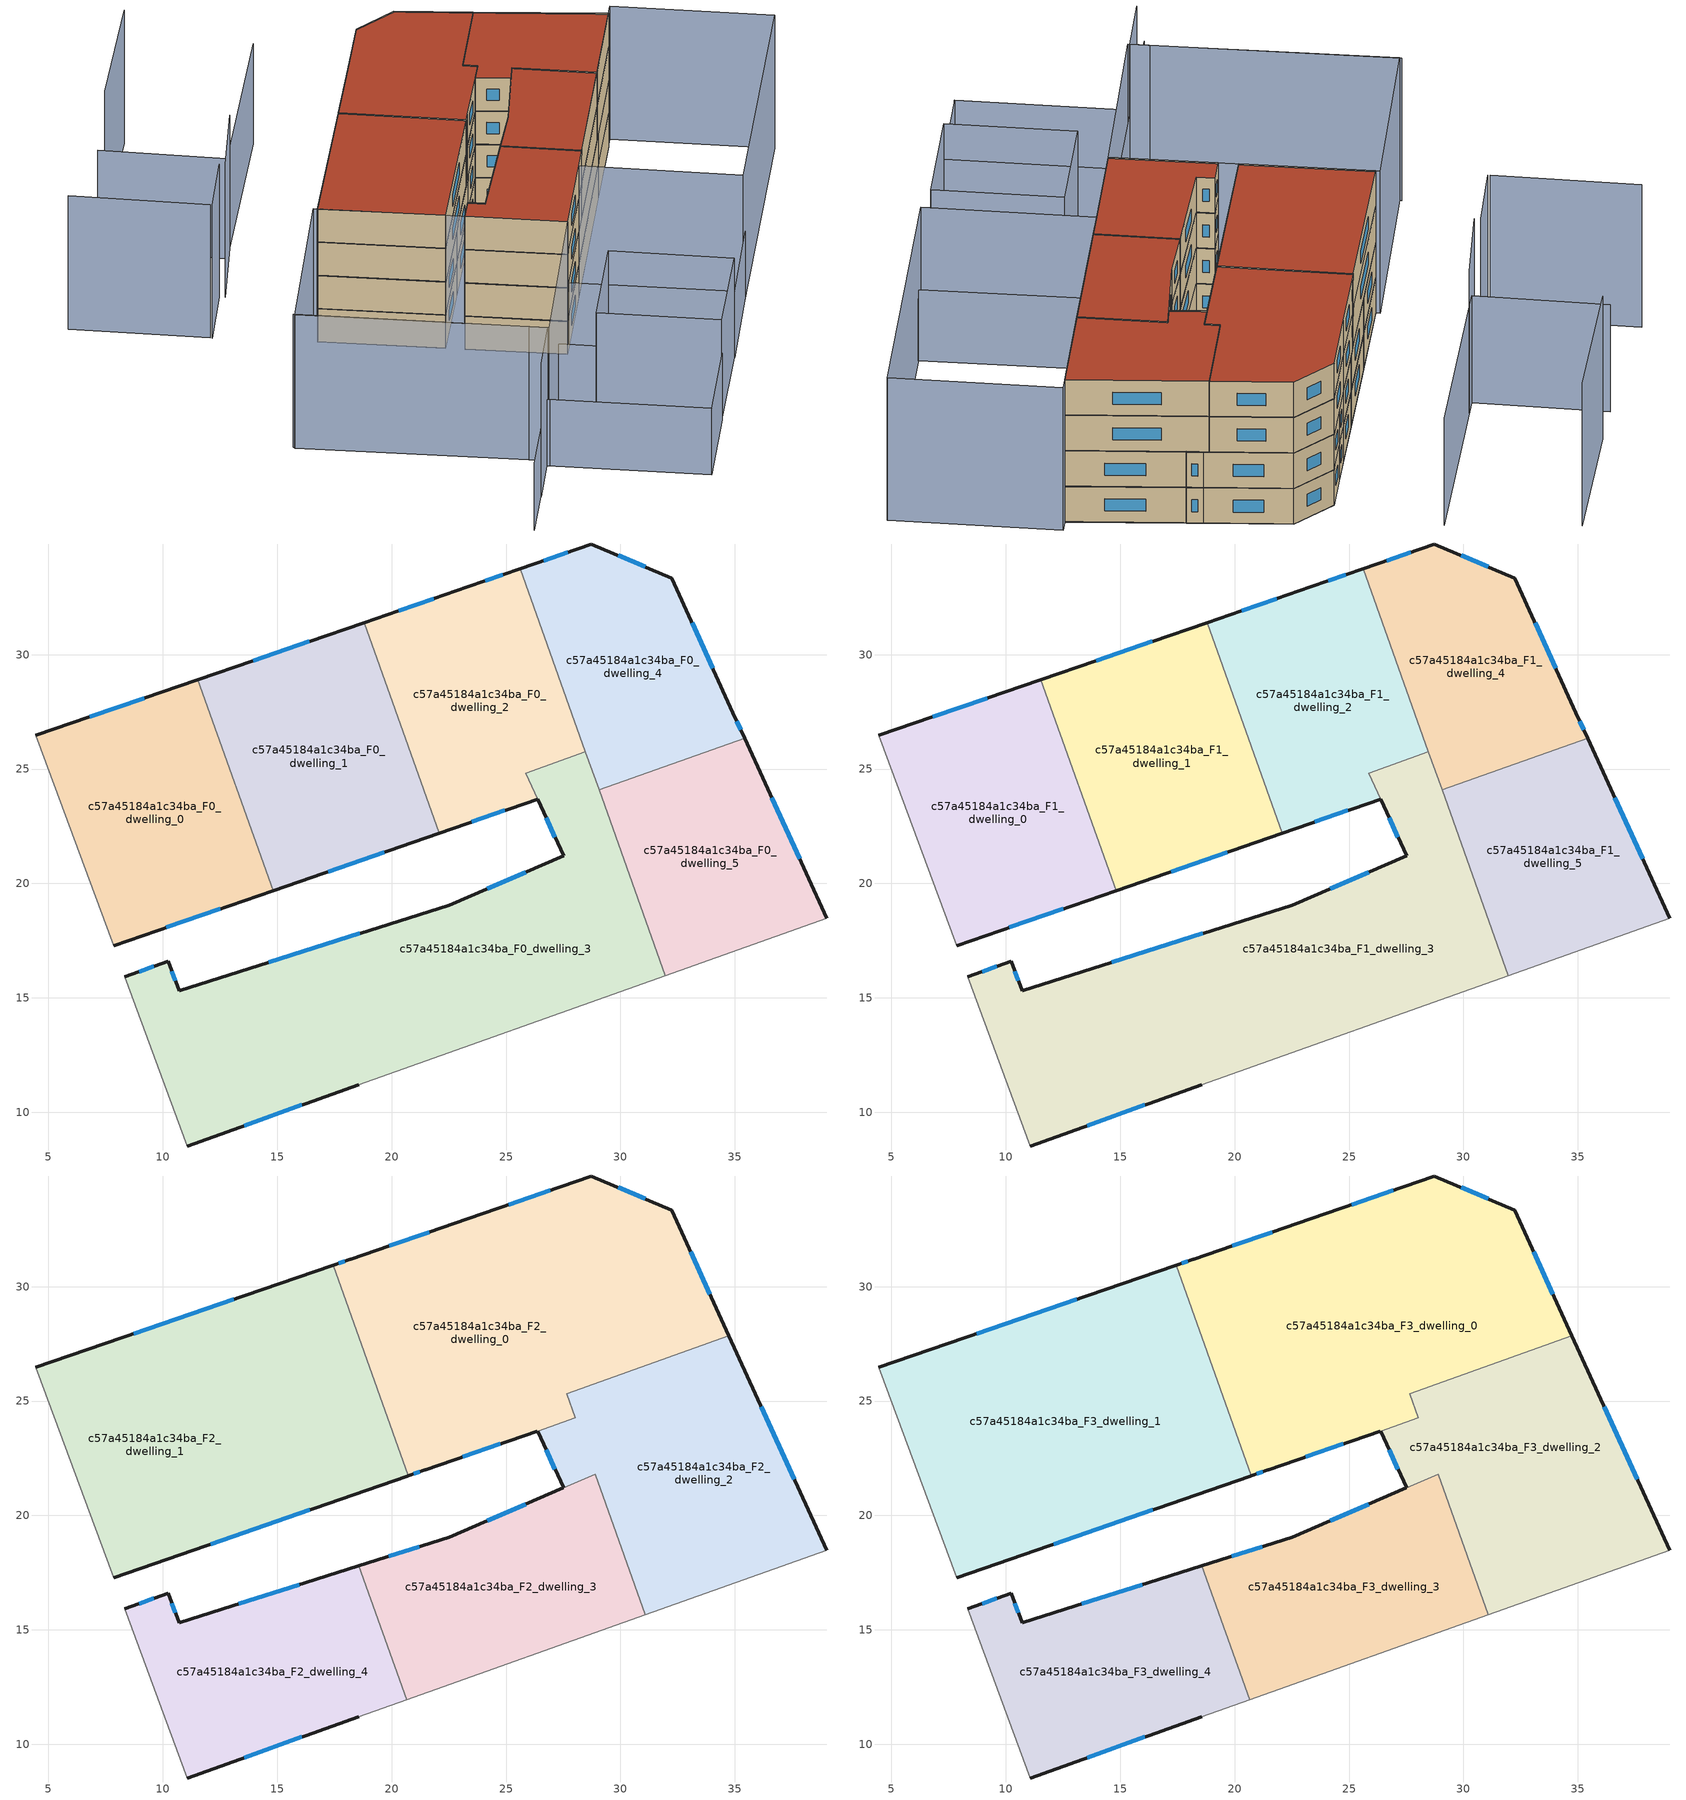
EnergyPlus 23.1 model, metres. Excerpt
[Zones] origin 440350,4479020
c57a45184a1c34ba_F0_dwelling_0
 floor ground (EU_floor_Construction): 14.82,19.69 11.54,28.91 4.44,26.47 7.85,17.28 z0
 wall outside (EU_wall_Construction): 14.82,19.69 7.85,17.28 / 4.44,26.47 11.54,28.91 z0:3
 wall adiabatic (EU_wall_Construction): 7.85,17.28 4.44,26.47 z0:3
 wall to c57a45184a1c34ba_F0_dwelling_1 (EU_wall_Construction): 11.54,28.91 14.82,19.69 z0:3
 window (EU_Window_Construction): 12.51,18.89 10.16,18.07 / 6.79,27.28 9.19,28.1 z0.99:2.01
c57a45184a1c34ba_F0_dwelling_1
 floor ground (EU_floor_Construction): 22.09,22.2 18.81,31.4 11.54,28.91 14.82,19.69 z0
 wall outside (EU_wall_Construction): 22.09,22.2 14.82,19.69 / 11.54,28.91 18.81,31.4 z0:3
 wall to c57a45184a1c34ba_F0_dwelling_2 (EU_wall_Construction): 18.81,31.4 22.09,22.2 z0:3
 window (EU_Window_Construction): 19.68,21.37 17.23,20.52 / 13.95,29.73 16.4,30.58 z0.99:2.01
c57a45184a1c34ba_F0_dwelling_2
 floor ground (EU_floor_Construction): 26.38,23.69 25.86,24.82 28.47,25.76 25.62,33.75 23.34,32.96 18.81,31.4 22.09,22.2 z0
 wall outside (EU_wall_Construction): 26.38,23.69 22.09,22.2 / 18.81,31.4 23.34,32.96 25.62,33.75 z0:3
 wall to c57a45184a1c34ba_F0_dwelling_3 (EU_wall_Construction): 28.47,25.76 25.86,24.82 26.38,23.68 z0:3
 wall to c57a45184a1c34ba_F0_dwelling_4 (EU_wall_Construction): 25.62,33.75 28.47,25.76 z0:3
 window (EU_Window_Construction): 24.95,23.2 23.51,22.69 / 20.31,31.92 21.84,32.44 / 24.09,33.22 24.86,33.49 z0.99:2.01
c57a45184a1c34ba_F0_dwelling_3
 floor ground (EU_floor_Construction): 31.96,15.97 28.47,25.76 25.86,24.82 27.52,21.2 22.52,19.06 10.71,15.32 10.24,16.59 8.34,15.93 11.08,8.52 18.56,11.21 z0
 wall outside (EU_wall_Construction): 18.56,11.21 11.08,8.52 / 8.34,15.93 10.24,16.59 10.71,15.32 22.52,19.06 27.52,21.2 26.38,23.68 z0:3
 wall adiabatic (EU_wall_Construction): 31.96,15.97 18.56,11.21 / 11.08,8.52 8.34,15.93 z0:3
 wall to c57a45184a1c34ba_F0_dwelling_5 (EU_wall_Construction): 29.07,24.09 31.96,15.97 z0:3
 wall to c57a45184a1c34ba_F0_dwelling_4 (EU_wall_Construction): 28.47,25.76 29.07,24.09 z0:3
 window (EU_Window_Construction): 24.18,19.77 25.86,20.49 / 16.08,10.32 13.56,9.41 / 8.97,16.15 9.61,16.37 / 10.4,16.17 10.55,15.74 / 14.62,16.56 18.61,17.82 / 27.14,22.03 26.76,22.86 z0.99:2.01
c57a45184a1c34ba_F0_dwelling_4
 floor ground (EU_floor_Construction): 35.42,26.35 34.92,27.46 32.25,33.34 28.73,34.84 25.62,33.75 29.07,24.09 z0
 wall outside (EU_wall_Construction): 25.62,33.75 28.73,34.84 32.25,33.34 34.92,27.46 35.42,26.35 z0:3
 wall to c57a45184a1c34ba_F0_dwelling_5 (EU_wall_Construction): 35.42,26.35 29.07,24.09 z0:3
 window (EU_Window_Construction): 26.65,34.11 27.7,34.48 / 29.9,34.34 31.08,33.84 / 33.14,31.39 34.03,29.41 / 35.09,27.09 35.26,26.72 z0.99:2.01
c57a45184a1c34ba_F0_dwelling_5
 floor ground (EU_floor_Construction): 39.02,18.48 35.42,26.35 29.07,24.09 31.96,15.97 z0
 wall outside (EU_wall_Construction): 35.42,26.35 39.02,18.48 z0:3
 wall adiabatic (EU_wall_Construction): 39.02,18.48 31.96,15.97 z0:3
 window (EU_Window_Construction): 36.62,23.74 37.83,21.09 z0.99:2.01
c57a45184a1c34ba_F1_dwelling_0
 floor to c57a45184a1c34ba_F0_dwelling_0 (EU_floor_Construction): 14.82,19.69 11.54,28.91 4.44,26.47 7.85,17.28 z3
 wall outside (EU_wall_Construction): 14.82,19.69 7.85,17.28 / 4.44,26.47 11.54,28.91 z3:6
 wall adiabatic (EU_wall_Construction): 7.85,17.28 4.44,26.47 z3:6
 wall to c57a45184a1c34ba_F1_dwelling_1 (EU_wall_Construction): 11.54,28.91 14.82,19.69 z3:6
 window (EU_Window_Construction): 12.51,18.89 10.16,18.07 / 6.79,27.28 9.19,28.1 z3.99:5.01
c57a45184a1c34ba_F1_dwelling_1
 floor to c57a45184a1c34ba_F0_dwelling_1 (EU_floor_Construction): 22.09,22.2 18.81,31.4 11.54,28.91 14.82,19.69 z3
 wall outside (EU_wall_Construction): 22.09,22.2 14.82,19.69 / 11.54,28.91 18.81,31.4 z3:6
 wall to c57a45184a1c34ba_F1_dwelling_2 (EU_wall_Construction): 18.81,31.4 22.09,22.2 z3:6
 window (EU_Window_Construction): 19.68,21.37 17.23,20.52 / 13.95,29.73 16.4,30.58 z3.99:5.01
c57a45184a1c34ba_F1_dwelling_2
 floor to c57a45184a1c34ba_F0_dwelling_2 (EU_floor_Construction): 26.38,23.69 25.86,24.82 28.47,25.76 25.62,33.75 23.34,32.96 18.81,31.4 22.09,22.2 z3
 wall outside (EU_wall_Construction): 26.38,23.69 22.09,22.2 / 18.81,31.4 23.34,32.96 25.62,33.75 z3:6
 wall to c57a45184a1c34ba_F1_dwelling_3 (EU_wall_Construction): 28.47,25.76 25.86,24.82 26.38,23.68 z3:6
 wall to c57a45184a1c34ba_F1_dwelling_4 (EU_wall_Construction): 25.62,33.75 28.47,25.76 z3:6
 window (EU_Window_Construction): 24.95,23.2 23.51,22.69 / 20.31,31.92 21.84,32.44 / 24.09,33.22 24.86,33.49 z3.99:5.01
c57a45184a1c34ba_F1_dwelling_3
 floor to c57a45184a1c34ba_F0_dwelling_3 (EU_floor_Construction): 31.96,15.97 28.47,25.76 25.86,24.82 27.52,21.2 22.52,19.06 10.71,15.32 10.24,16.59 8.34,15.93 11.08,8.52 18.56,11.21 z3
 wall outside (EU_wall_Construction): 18.56,11.21 11.08,8.52 / 8.34,15.93 10.24,16.59 10.71,15.32 22.52,19.06 27.52,21.2 26.38,23.68 z3:6
 wall adiabatic (EU_wall_Construction): 31.96,15.97 18.56,11.21 / 11.08,8.52 8.34,15.93 z3:6
 wall to c57a45184a1c34ba_F1_dwelling_5 (EU_wall_Construction): 29.07,24.09 31.96,15.97 z3:6
 wall to c57a45184a1c34ba_F1_dwelling_4 (EU_wall_Construction): 28.47,25.76 29.07,24.09 z3:6
 window (EU_Window_Construction): 24.18,19.77 25.86,20.49 / 16.08,10.32 13.56,9.41 / 8.97,16.15 9.61,16.37 / 10.4,16.17 10.55,15.74 / 14.62,16.56 18.61,17.82 / 27.14,22.03 26.76,22.86 z3.99:5.01
c57a45184a1c34ba_F1_dwelling_4
 floor to c57a45184a1c34ba_F0_dwelling_4 (EU_floor_Construction): 35.42,26.35 34.92,27.46 32.25,33.34 28.73,34.84 25.62,33.75 29.07,24.09 z3
 wall outside (EU_wall_Construction): 25.62,33.75 28.73,34.84 32.25,33.34 34.92,27.46 35.42,26.35 z3:6
 wall to c57a45184a1c34ba_F1_dwelling_5 (EU_wall_Construction): 35.42,26.35 29.07,24.09 z3:6
 window (EU_Window_Construction): 26.65,34.11 27.7,34.48 / 29.9,34.34 31.08,33.84 / 33.14,31.39 34.03,29.41 / 35.09,27.09 35.26,26.72 z3.99:5.01
c57a45184a1c34ba_F1_dwelling_5
 floor to c57a45184a1c34ba_F0_dwelling_5 (EU_floor_Construction): 39.02,18.48 35.42,26.35 29.07,24.09 31.96,15.97 z3
 wall outside (EU_wall_Construction): 35.42,26.35 39.02,18.48 z3:6
 wall adiabatic (EU_wall_Construction): 39.02,18.48 31.96,15.97 z3:6
 window (EU_Window_Construction): 36.62,23.74 37.83,21.09 z3.99:5.01
 ceiling adiabatic (EU_roof_Construction): 35.42,26.35 39.02,18.48 31.96,15.97 29.07,24.09 z6
c57a45184a1c34ba_F2_dwelling_0
 floor to c57a45184a1c34ba_F1_dwelling_2 (EU_floor_Construction): 26.37,23.69 25.86,24.82 28.47,25.76 25.62,33.75 23.34,32.96 18.81,31.4 22.09,22.2 z6
 floor to c57a45184a1c34ba_F1_dwelling_4 (EU_floor_Construction): 34.74,27.86 32.25,33.34 28.73,34.84 25.62,33.75 28.51,25.64 z6
 floor to c57a45184a1c34ba_F1_dwelling_1 (EU_floor_Construction): 22.09,22.2 18.81,31.4 17.44,30.93 20.72,21.73 z6
 floor to c57a45184a1c34ba_F1_dwelling_3 (EU_floor_Construction): 28.02,24.26 27.65,25.33 28.51,25.64 28.47,25.76 25.86,24.82 26.38,23.69 z6
 wall outside (EU_wall_Construction): 18.2,31.2 23.34,32.96 28.73,34.84 32.25,33.34 34.74,27.86 / 26.37,23.68 21.48,21.99 20.72,21.73 / 17.44,30.93 18.2,31.19 z6:9
 wall to c57a45184a1c34ba_F2_dwelling_2 (EU_wall_Construction): 34.74,27.86 27.65,25.33 28.02,24.26 / 28.03,24.26 26.38,23.69 z6:9
 wall to c57a45184a1c34ba_F2_dwelling_1 (EU_wall_Construction): 20.72,21.73 17.44,30.93 z6:9
 window (EU_Window_Construction): 19.9,31.78 21.63,32.37 / 25.12,33.58 26.94,34.21 / 29.9,34.34 31.08,33.84 / 33.08,31.52 33.91,29.67 / 24.75,23.12 23.1,22.55 / 21.23,21.91 20.97,21.82 / 17.69,31.02 17.95,31.11 z6.99:8.01
c57a45184a1c34ba_F2_dwelling_1
 floor to c57a45184a1c34ba_F1_dwelling_0 (EU_floor_Construction): 14.82,19.69 11.54,28.91 4.44,26.47 7.85,17.28 z6
 floor to c57a45184a1c34ba_F1_dwelling_1 (EU_floor_Construction): 20.67,21.71 20.72,21.73 17.44,30.93 11.54,28.91 14.82,19.69 z6
 wall outside (EU_wall_Construction): 20.72,21.73 20.67,21.71 7.85,17.28 / 4.44,26.47 17.39,30.92 17.44,30.93 z6:9
 wall adiabatic (EU_wall_Construction): 7.85,17.28 4.44,26.47 z6:9
 window (EU_Window_Construction): 16.42,20.24 12.1,18.75 / 8.74,27.95 13.1,29.44 z6.99:8.01
c57a45184a1c34ba_F2_dwelling_2
 floor to c57a45184a1c34ba_F1_dwelling_3 (EU_floor_Construction): 31.96,15.97 28.51,25.64 27.65,25.33 28.03,24.26 26.38,23.69 27.52,21.2 28.9,21.8 31.09,15.66 z6
 floor to c57a45184a1c34ba_F1_dwelling_4 (EU_floor_Construction): 35.42,26.35 34.92,27.46 34.81,27.7 34.74,27.86 28.51,25.64 29.07,24.09 z6
 floor adiabatic (EU_floor_Construction): 39.02,18.48 34.81,27.7 34.92,27.46 35.42,26.35 29.07,24.09 31.96,15.97 z6
 wall outside (EU_wall_Construction): 27.52,21.2 26.38,23.69 / 34.74,27.86 39.02,18.48 z6:9
 wall to c57a45184a1c34ba_F2_dwelling_3 (EU_wall_Construction): 28.9,21.8 27.52,21.2 / 31.09,15.66 28.9,21.79 z6:9
 wall adiabatic (EU_wall_Construction): 39.02,18.48 31.09,15.66 z6:9
 window (EU_Window_Construction): 27.14,22.03 26.75,22.86 / 36.16,24.75 37.6,21.59 z6.99:8.01
c57a45184a1c34ba_F2_dwelling_3
 floor to c57a45184a1c34ba_F1_dwelling_3 (EU_floor_Construction): 31.09,15.66 28.9,21.8 22.52,19.06 18.57,17.8 20.65,11.95 z6
 wall outside (EU_wall_Construction): 18.57,17.8 22.52,19.06 27.51,21.2 z6:9
 wall adiabatic (EU_wall_Construction): 31.09,15.66 20.65,11.95 z6:9
 wall to c57a45184a1c34ba_F2_dwelling_4 (EU_wall_Construction): 20.65,11.95 18.57,17.8 z6:9
 window (EU_Window_Construction): 24.18,19.77 25.86,20.49 / 19.88,18.22 21.21,18.64 z6.99:8.01
c57a45184a1c34ba_F2_dwelling_4
 floor to c57a45184a1c34ba_F1_dwelling_3 (EU_floor_Construction): 18.56,11.21 20.65,11.95 18.57,17.8 10.71,15.32 10.24,16.59 8.34,15.93 11.08,8.52 z6
 wall outside (EU_wall_Construction): 18.56,11.21 11.08,8.52 / 8.34,15.93 10.24,16.59 10.71,15.32 18.57,17.8 z6:9
 wall adiabatic (EU_wall_Construction): 20.65,11.95 18.56,11.21 / 11.08,8.52 8.34,15.93 z6:9
 window (EU_Window_Construction): 16.08,10.32 13.56,9.41 / 8.97,16.15 9.61,16.37 / 10.4,16.17 10.55,15.74 / 13.31,16.14 15.96,16.98 z6.99:8.01
c57a45184a1c34ba_F3_dwelling_0
 floor to c57a45184a1c34ba_F2_dwelling_0 (EU_floor_Construction): 34.74,27.86 32.25,33.34 28.73,34.84 23.34,32.96 17.44,30.93 20.72,21.73 28.02,24.26 27.65,25.33 z9
 wall outside (EU_wall_Construction): 18.2,31.2 23.34,32.96 28.73,34.84 32.25,33.34 34.74,27.86 / 26.37,23.68 21.48,21.99 20.72,21.73 / 17.44,30.93 18.2,31.19 z9:12
 wall to c57a45184a1c34ba_F3_dwelling_2 (EU_wall_Construction): 34.74,27.86 27.65,25.33 28.02,24.26 / 28.03,24.26 26.38,23.69 z9:12
 wall to c57a45184a1c34ba_F3_dwelling_1 (EU_wall_Construction): 20.72,21.73 17.44,30.93 z9:12
 window (EU_Window_Construction): 19.9,31.78 21.63,32.37 / 25.12,33.58 26.94,34.21 / 29.9,34.34 31.08,33.84 / 33.08,31.52 33.91,29.67 / 24.75,23.12 23.1,22.55 / 21.23,21.91 20.97,21.82 / 17.69,31.02 17.95,31.11 z9.99:11.01
 roof outside (EU_roof_Construction): 32.25,33.34 34.74,27.86 27.65,25.33 28.03,24.26 20.72,21.73 17.44,30.93 23.34,32.96 28.73,34.84 z12
c57a45184a1c34ba_F3_dwelling_1
 floor to c57a45184a1c34ba_F2_dwelling_1 (EU_floor_Construction): 20.67,21.71 20.72,21.73 17.44,30.93 17.39,30.92 4.44,26.47 7.85,17.28 z9
 wall outside (EU_wall_Construction): 20.72,21.73 20.67,21.71 7.85,17.28 / 4.44,26.47 17.39,30.92 17.44,30.93 z9:12
 wall adiabatic (EU_wall_Construction): 7.85,17.28 4.44,26.47 z9:12
 window (EU_Window_Construction): 16.42,20.24 12.1,18.75 / 8.74,27.95 13.1,29.44 z9.99:11.01
 roof outside (EU_roof_Construction): 17.44,30.93 20.72,21.73 20.67,21.71 7.85,17.28 4.44,26.47 17.39,30.92 z12
c57a45184a1c34ba_F3_dwelling_2
 floor to c57a45184a1c34ba_F2_dwelling_2 (EU_floor_Construction): 39.02,18.48 34.74,27.86 27.65,25.33 28.03,24.26 26.38,23.69 27.52,21.2 28.9,21.8 31.09,15.66 z9
 wall outside (EU_wall_Construction): 27.52,21.2 26.38,23.69 / 34.74,27.86 39.02,18.48 z9:12
 wall to c57a45184a1c34ba_F3_dwelling_3 (EU_wall_Construction): 28.9,21.8 27.52,21.2 / 31.09,15.66 28.9,21.79 z9:12
 wall adiabatic (EU_wall_Construction): 39.02,18.48 31.09,15.66 z9:12
 window (EU_Window_Construction): 27.14,22.03 26.75,22.86 / 36.16,24.75 37.6,21.59 z9.99:11.01
 roof outside (EU_roof_Construction): 34.74,27.86 39.02,18.48 31.09,15.66 28.9,21.8 27.52,21.2 26.38,23.69 28.03,24.26 27.65,25.33 z12
c57a45184a1c34ba_F3_dwelling_3
 floor to c57a45184a1c34ba_F2_dwelling_3 (EU_floor_Construction): 31.09,15.66 28.9,21.8 22.52,19.06 18.57,17.8 20.65,11.95 z9
 wall outside (EU_wall_Construction): 18.57,17.8 22.52,19.06 27.51,21.2 z9:12
 wall adiabatic (EU_wall_Construction): 31.09,15.66 20.65,11.95 z9:12
 wall to c57a45184a1c34ba_F3_dwelling_4 (EU_wall_Construction): 20.65,11.95 18.57,17.8 z9:12
 window (EU_Window_Construction): 24.18,19.77 25.86,20.49 / 19.88,18.22 21.21,18.64 z9.99:11.01
 roof outside (EU_roof_Construction): 28.9,21.8 31.09,15.66 20.65,11.95 18.57,17.8 22.52,19.06 z12
c57a45184a1c34ba_F3_dwelling_4
 floor to c57a45184a1c34ba_F2_dwelling_4 (EU_floor_Construction): 18.56,11.21 20.65,11.95 18.57,17.8 10.71,15.32 10.24,16.59 8.34,15.93 11.08,8.52 z9
 wall outside (EU_wall_Construction): 18.56,11.21 11.08,8.52 / 8.34,15.93 10.24,16.59 10.71,15.32 18.57,17.8 z9:12
 wall adiabatic (EU_wall_Construction): 20.65,11.95 18.56,11.21 / 11.08,8.52 8.34,15.93 z9:12
 window (EU_Window_Construction): 16.08,10.32 13.56,9.41 / 8.97,16.15 9.61,16.37 / 10.4,16.17 10.55,15.74 / 13.31,16.14 15.96,16.98 z9.99:11.01
 roof outside (EU_roof_Construction): 18.57,17.8 20.65,11.95 18.56,11.21 11.08,8.52 8.34,15.93 10.24,16.59 10.71,15.32 z12
shading: -2.05,44.35 1.48,34.1 / 6.97,35.95 1.54,33.92 / 13.56,38.23 7.15,35.53 / 23.53,51.91 12.48,48.26 / -9.78,21.69 -3.15,3.41 / -3.15,3.41 -7.92,1.68 / -3.1,3.3 -9.82,21.54 / -9.82,21.54 4.36,26.77 / 4.36,26.77 11.08,8.52 / 11.08,8.52 -3.1,3.3 / 44.23,7 22.78,-0.65 / 22.78,-0.65 18.56,11.21 / 18.56,11.21 40.01,18.85 / 40.01,18.85 44.23,7 z0:12; 27.7,43.03 12.19,37.77 / 12.19,37.77 9.01,47.16 / 16.13,-3.05 7.82,-6 / 7.82,-6 4.61,3.04 / 4.61,3.04 12.91,6 / 12.91,6 16.13,-3.05 z0:9; -12.43,0.12 -3.79,3.2 / -3.79,3.2 0.45,-8.69 / 0.43,-8.68 -3.79,3.19 / -3.79,3.19 3.62,5.83 / 3.62,5.83 7.85,-6.04 / 7.85,-6.04 0.43,-8.68 / 16.15,-3.11 11.77,8.77 / 11.77,8.77 19.83,11.74 / 19.83,11.74 24.21,-0.14 / 24.21,-0.14 16.15,-3.11 z0:6
[Building]
EU S2 Campaign: North Axis=0; Terrain=City; Solar Distribution=FullExterior
[Site:Location]
Madrid: Latitude=40.5; Longitude=-3.5; Time Zone=1; Elevation=609
[SizingPeriod:WeatherFileDays]
AnnualSizingPeriod: Begin Month=1; Begin Day of Month=1; End Month=12; End Day of Month=31; Day of Week for Start Day=Monday; Use Weather File Daylight Saving Period=No; Use Weather File Rain and Snow Indicators=No
[MATERIAL]
EU_InternalMass_Material: Roughness=MediumRough; Thickness=0.1; Conductivity=1; Density=1800; Specific Heat=900; Thermal Absorptance=0.9; Solar Absorptance=0.7; Visible Absorptance=0.7
[MATERIAL:NOMASS] Roughness=MediumRough; Thermal Absorptance=0.9; Solar Absorptance=0.7; Visible Absorptance=0.7
Name | Thermal Resistance
EU_wall_NoMass | 0.609216
EU_roof_NoMass | 0.513268
EU_floor_NoMass | 0.568163
[WINDOWMATERIAL:SIMPLEGLAZINGSYSTEM]
EU_Window_SimpleGlazing: UFactor=5.50606; Solar Heat Gain Coefficient=0.85; Visible Transmittance=0.85
[CONSTRUCTION]
EU_wall_Construction: EU_wall_NoMass
EU_roof_Construction: EU_roof_NoMass
EU_floor_Construction: EU_floor_NoMass
EU_InternalMass_Construction: EU_InternalMass_Material
EU_Window_Construction: EU_Window_SimpleGlazing
[ZONE] Type=1; Multiplier=1; Ceiling Height=autocalculate; Floor Area=autocalculate; Part of Total Floor Area=Yes
Name | Volume
c57a45184a1c34ba_F0_dwelling_0; c57a45184a1c34ba_F1_dwelling_0 | 218.548
c57a45184a1c34ba_F2_dwelling_0; c57a45184a1c34ba_F3_dwelling_0 | 401.29
c57a45184a1c34ba_F0_dwelling_1; c57a45184a1c34ba_F1_dwelling_1 | 225.558
c57a45184a1c34ba_F2_dwelling_1; c57a45184a1c34ba_F3_dwelling_1 | 401.702
c57a45184a1c34ba_F0_dwelling_2 | 200.69
c57a45184a1c34ba_F1_dwelling_2 | 200.715
c57a45184a1c34ba_F2_dwelling_2; c57a45184a1c34ba_F3_dwelling_2 | 258.55
c57a45184a1c34ba_F0_dwelling_3; c57a45184a1c34ba_F1_dwelling_3 | 459.891
c57a45184a1c34ba_F2_dwelling_3; c57a45184a1c34ba_F3_dwelling_3 | 207.256
c57a45184a1c34ba_F0_dwelling_4; c57a45184a1c34ba_F1_dwelling_4 | 184.125
c57a45184a1c34ba_F2_dwelling_4; c57a45184a1c34ba_F3_dwelling_4 | 204.156
c57a45184a1c34ba_F0_dwelling_5; c57a45184a1c34ba_F1_dwelling_5 | 184.128
[INTERNALMASS] Construction=EU_InternalMass_Construction
Name | Zone or ZoneList | Surface Area
c57a45184a1c34ba_F0_dwelling_0_EU_InternalMass | c57a45184a1c34ba_F0_dwelling_0 | 72.8495
c57a45184a1c34ba_F0_dwelling_1_EU_InternalMass | c57a45184a1c34ba_F0_dwelling_1 | 75.1861
c57a45184a1c34ba_F0_dwelling_2_EU_InternalMass | c57a45184a1c34ba_F0_dwelling_2 | 66.9068
c57a45184a1c34ba_F0_dwelling_3_EU_InternalMass | c57a45184a1c34ba_F0_dwelling_3 | 153.302
c57a45184a1c34ba_F0_dwelling_4_EU_InternalMass | c57a45184a1c34ba_F0_dwelling_4 | 61.3751
c57a45184a1c34ba_F0_dwelling_5_EU_InternalMass | c57a45184a1c34ba_F0_dwelling_5 | 61.376
c57a45184a1c34ba_F1_dwelling_0_EU_InternalMass | c57a45184a1c34ba_F1_dwelling_0 | 72.8495
c57a45184a1c34ba_F1_dwelling_1_EU_InternalMass | c57a45184a1c34ba_F1_dwelling_1 | 75.1861
c57a45184a1c34ba_F1_dwelling_2_EU_InternalMass | c57a45184a1c34ba_F1_dwelling_2 | 66.9068
c57a45184a1c34ba_F1_dwelling_3_EU_InternalMass | c57a45184a1c34ba_F1_dwelling_3 | 153.302
c57a45184a1c34ba_F1_dwelling_4_EU_InternalMass | c57a45184a1c34ba_F1_dwelling_4 | 61.3751
c57a45184a1c34ba_F1_dwelling_5_EU_InternalMass | c57a45184a1c34ba_F1_dwelling_5 | 61.376
c57a45184a1c34ba_F2_dwelling_0_EU_InternalMass | c57a45184a1c34ba_F2_dwelling_0 | 133.783
c57a45184a1c34ba_F2_dwelling_1_EU_InternalMass | c57a45184a1c34ba_F2_dwelling_1 | 133.902
c57a45184a1c34ba_F2_dwelling_2_EU_InternalMass | c57a45184a1c34ba_F2_dwelling_2 | 86.1799
c57a45184a1c34ba_F2_dwelling_3_EU_InternalMass | c57a45184a1c34ba_F2_dwelling_3 | 69.0841
c57a45184a1c34ba_F2_dwelling_4_EU_InternalMass | c57a45184a1c34ba_F2_dwelling_4 | 68.0524
c57a45184a1c34ba_F3_dwelling_0_EU_InternalMass | c57a45184a1c34ba_F3_dwelling_0 | 133.783
c57a45184a1c34ba_F3_dwelling_1_EU_InternalMass | c57a45184a1c34ba_F3_dwelling_1 | 133.902
c57a45184a1c34ba_F3_dwelling_2_EU_InternalMass | c57a45184a1c34ba_F3_dwelling_2 | 86.1799
c57a45184a1c34ba_F3_dwelling_3_EU_InternalMass | c57a45184a1c34ba_F3_dwelling_3 | 69.0841
c57a45184a1c34ba_F3_dwelling_4_EU_InternalMass | c57a45184a1c34ba_F3_dwelling_4 | 68.0524
[OTHEREQUIPMENT] Fuel Type=Electricity; Design Level Calculation Method=Watts/Area; Power per Zone Floor Area=1; Fraction Latent=0; Fraction Radiant=0; Fraction Lost=0; Carbon Dioxide Generation Rate=0; EndUse Subcategory=EU_Step8_InternalGains
Name | Zone or ZoneList or Space or SpaceList | Schedule
EU_Step8_InternalGain_c57a45184a1c34ba_F0_dwelling_0_f000 | c57a45184a1c34ba_F0_dwelling_0 | EU_Step8_GainSchedule_c57a45184a1c34ba_F0_dwelling_0_f000
EU_Step8_InternalGain_c57a45184a1c34ba_F0_dwelling_1_f000 | c57a45184a1c34ba_F0_dwelling_1 | EU_Step8_GainSchedule_c57a45184a1c34ba_F0_dwelling_1_f000
EU_Step8_InternalGain_c57a45184a1c34ba_F0_dwelling_2_f000 | c57a45184a1c34ba_F0_dwelling_2 | EU_Step8_GainSchedule_c57a45184a1c34ba_F0_dwelling_2_f000
EU_Step8_InternalGain_c57a45184a1c34ba_F0_dwelling_3_f000 | c57a45184a1c34ba_F0_dwelling_3 | EU_Step8_GainSchedule_c57a45184a1c34ba_F0_dwelling_3_f000
EU_Step8_InternalGain_c57a45184a1c34ba_F0_dwelling_4_f000 | c57a45184a1c34ba_F0_dwelling_4 | EU_Step8_GainSchedule_c57a45184a1c34ba_F0_dwelling_4_f000
EU_Step8_InternalGain_c57a45184a1c34ba_F0_dwelling_5_f000 | c57a45184a1c34ba_F0_dwelling_5 | EU_Step8_GainSchedule_c57a45184a1c34ba_F0_dwelling_5_f000
EU_Step8_InternalGain_c57a45184a1c34ba_F1_dwelling_0_f000 | c57a45184a1c34ba_F1_dwelling_0 | EU_Step8_GainSchedule_c57a45184a1c34ba_F1_dwelling_0_f000
EU_Step8_InternalGain_c57a45184a1c34ba_F1_dwelling_1_f000 | c57a45184a1c34ba_F1_dwelling_1 | EU_Step8_GainSchedule_c57a45184a1c34ba_F1_dwelling_1_f000
EU_Step8_InternalGain_c57a45184a1c34ba_F1_dwelling_2_f000 | c57a45184a1c34ba_F1_dwelling_2 | EU_Step8_GainSchedule_c57a45184a1c34ba_F1_dwelling_2_f000
EU_Step8_InternalGain_c57a45184a1c34ba_F1_dwelling_3_f000 | c57a45184a1c34ba_F1_dwelling_3 | EU_Step8_GainSchedule_c57a45184a1c34ba_F1_dwelling_3_f000
EU_Step8_InternalGain_c57a45184a1c34ba_F1_dwelling_4_f000 | c57a45184a1c34ba_F1_dwelling_4 | EU_Step8_GainSchedule_c57a45184a1c34ba_F1_dwelling_4_f000
EU_Step8_InternalGain_c57a45184a1c34ba_F1_dwelling_5_f000 | c57a45184a1c34ba_F1_dwelling_5 | EU_Step8_GainSchedule_c57a45184a1c34ba_F1_dwelling_5_f000
EU_Step8_InternalGain_c57a45184a1c34ba_F2_dwelling_0_f000 | c57a45184a1c34ba_F2_dwelling_0 | EU_Step8_GainSchedule_c57a45184a1c34ba_F2_dwelling_0_f000
EU_Step8_InternalGain_c57a45184a1c34ba_F2_dwelling_1_f000 | c57a45184a1c34ba_F2_dwelling_1 | EU_Step8_GainSchedule_c57a45184a1c34ba_F2_dwelling_1_f000
EU_Step8_InternalGain_c57a45184a1c34ba_F2_dwelling_2_f000 | c57a45184a1c34ba_F2_dwelling_2 | EU_Step8_GainSchedule_c57a45184a1c34ba_F2_dwelling_2_f000
EU_Step8_InternalGain_c57a45184a1c34ba_F2_dwelling_3_f000 | c57a45184a1c34ba_F2_dwelling_3 | EU_Step8_GainSchedule_c57a45184a1c34ba_F2_dwelling_3_f000
EU_Step8_InternalGain_c57a45184a1c34ba_F2_dwelling_4_f000 | c57a45184a1c34ba_F2_dwelling_4 | EU_Step8_GainSchedule_c57a45184a1c34ba_F2_dwelling_4_f000
EU_Step8_InternalGain_c57a45184a1c34ba_F3_dwelling_0_f000 | c57a45184a1c34ba_F3_dwelling_0 | EU_Step8_GainSchedule_c57a45184a1c34ba_F3_dwelling_0_f000
EU_Step8_InternalGain_c57a45184a1c34ba_F3_dwelling_1_f000 | c57a45184a1c34ba_F3_dwelling_1 | EU_Step8_GainSchedule_c57a45184a1c34ba_F3_dwelling_1_f000
EU_Step8_InternalGain_c57a45184a1c34ba_F3_dwelling_2_f000 | c57a45184a1c34ba_F3_dwelling_2 | EU_Step8_GainSchedule_c57a45184a1c34ba_F3_dwelling_2_f000
EU_Step8_InternalGain_c57a45184a1c34ba_F3_dwelling_3_f000 | c57a45184a1c34ba_F3_dwelling_3 | EU_Step8_GainSchedule_c57a45184a1c34ba_F3_dwelling_3_f000
EU_Step8_InternalGain_c57a45184a1c34ba_F3_dwelling_4_f000 | c57a45184a1c34ba_F3_dwelling_4 | EU_Step8_GainSchedule_c57a45184a1c34ba_F3_dwelling_4_f000
[ZONEVENTILATION:DESIGNFLOWRATE] Schedule=EU_AlwaysOn; Design Flow Rate Calculation Method=AirChanges/Hour; Air Changes per Hour=0.752966; Ventilation Type=Natural; Fan Pressure Rise=0; Fan Total Efficiency=1; Constant Term Coefficient=1; Temperature Term Coefficient=0; Velocity Term Coefficient=0; Velocity Squared Term Coefficient=0; Minimum Indoor Temperature=-100; Maximum Indoor Temperature=100; Delta Temperature=-100; Minimum Outdoor Temperature=-100; Maximum Outdoor Temperature=100; Maximum Wind Speed=40
Name | Zone or ZoneList or Space or SpaceList
EU_ConstantAir_c57a45184a1c34ba_F0_dwelling_0 | c57a45184a1c34ba_F0_dwelling_0
EU_ConstantAir_c57a45184a1c34ba_F0_dwelling_1 | c57a45184a1c34ba_F0_dwelling_1
EU_ConstantAir_c57a45184a1c34ba_F0_dwelling_2 | c57a45184a1c34ba_F0_dwelling_2
EU_ConstantAir_c57a45184a1c34ba_F0_dwelling_3 | c57a45184a1c34ba_F0_dwelling_3
EU_ConstantAir_c57a45184a1c34ba_F0_dwelling_4 | c57a45184a1c34ba_F0_dwelling_4
EU_ConstantAir_c57a45184a1c34ba_F0_dwelling_5 | c57a45184a1c34ba_F0_dwelling_5
EU_ConstantAir_c57a45184a1c34ba_F1_dwelling_0 | c57a45184a1c34ba_F1_dwelling_0
EU_ConstantAir_c57a45184a1c34ba_F1_dwelling_1 | c57a45184a1c34ba_F1_dwelling_1
EU_ConstantAir_c57a45184a1c34ba_F1_dwelling_2 | c57a45184a1c34ba_F1_dwelling_2
EU_ConstantAir_c57a45184a1c34ba_F1_dwelling_3 | c57a45184a1c34ba_F1_dwelling_3
EU_ConstantAir_c57a45184a1c34ba_F1_dwelling_4 | c57a45184a1c34ba_F1_dwelling_4
EU_ConstantAir_c57a45184a1c34ba_F1_dwelling_5 | c57a45184a1c34ba_F1_dwelling_5
EU_ConstantAir_c57a45184a1c34ba_F2_dwelling_0 | c57a45184a1c34ba_F2_dwelling_0
EU_ConstantAir_c57a45184a1c34ba_F2_dwelling_1 | c57a45184a1c34ba_F2_dwelling_1
EU_ConstantAir_c57a45184a1c34ba_F2_dwelling_2 | c57a45184a1c34ba_F2_dwelling_2
EU_ConstantAir_c57a45184a1c34ba_F2_dwelling_3 | c57a45184a1c34ba_F2_dwelling_3
EU_ConstantAir_c57a45184a1c34ba_F2_dwelling_4 | c57a45184a1c34ba_F2_dwelling_4
EU_ConstantAir_c57a45184a1c34ba_F3_dwelling_0 | c57a45184a1c34ba_F3_dwelling_0
EU_ConstantAir_c57a45184a1c34ba_F3_dwelling_1 | c57a45184a1c34ba_F3_dwelling_1
EU_ConstantAir_c57a45184a1c34ba_F3_dwelling_2 | c57a45184a1c34ba_F3_dwelling_2
EU_ConstantAir_c57a45184a1c34ba_F3_dwelling_3 | c57a45184a1c34ba_F3_dwelling_3
EU_ConstantAir_c57a45184a1c34ba_F3_dwelling_4 | c57a45184a1c34ba_F3_dwelling_4
[HVACTEMPLATE:THERMOSTAT] Constant Heating Setpoint=20; Constant Cooling Setpoint=50
EU_HeatOnly_c57a45184a1c34ba_F0_dwelling_0; EU_HeatOnly_c57a45184a1c34ba_F0_dwelling_1; EU_HeatOnly_c57a45184a1c34ba_F0_dwelling_2; EU_HeatOnly_c57a45184a1c34ba_F0_dwelling_3; EU_HeatOnly_c57a45184a1c34ba_F0_dwelling_4; EU_HeatOnly_c57a45184a1c34ba_F0_dwelling_5; EU_HeatOnly_c57a45184a1c34ba_F1_dwelling_0; EU_HeatOnly_c57a45184a1c34ba_F1_dwelling_1; EU_HeatOnly_c57a45184a1c34ba_F1_dwelling_2; EU_HeatOnly_c57a45184a1c34ba_F1_dwelling_3; EU_HeatOnly_c57a45184a1c34ba_F1_dwelling_4; EU_HeatOnly_c57a45184a1c34ba_F1_dwelling_5; EU_HeatOnly_c57a45184a1c34ba_F2_dwelling_0; EU_HeatOnly_c57a45184a1c34ba_F2_dwelling_1; EU_HeatOnly_c57a45184a1c34ba_F2_dwelling_2; EU_HeatOnly_c57a45184a1c34ba_F2_dwelling_3; EU_HeatOnly_c57a45184a1c34ba_F2_dwelling_4; EU_HeatOnly_c57a45184a1c34ba_F3_dwelling_0; EU_HeatOnly_c57a45184a1c34ba_F3_dwelling_1; EU_HeatOnly_c57a45184a1c34ba_F3_dwelling_2; EU_HeatOnly_c57a45184a1c34ba_F3_dwelling_3; EU_HeatOnly_c57a45184a1c34ba_F3_dwelling_4
[HVACTEMPLATE:ZONE:IDEALLOADSAIRSYSTEM] System Availability Schedule=EU_AlwaysOn; Maximum Heating Supply Air Temperature=50; Minimum Cooling Supply Air Temperature=13; Maximum Heating Supply Air Humidity Ratio=0.0156; Minimum Cooling Supply Air Humidity Ratio=0.0077; Heating Limit=NoLimit; Cooling Limit=NoLimit; Heating Availability Schedule=EU_AlwaysOn; Cooling Availability Schedule=EU_CoolingOff; Dehumidification Control Type=ConstantSensibleHeatRatio; Cooling Sensible Heat Ratio=0.7; Dehumidification Setpoint=60; Humidification Control Type=None; Humidification Setpoint=30; Outdoor Air Method=None; Outdoor Air Flow Rate per Person=0.00944; Outdoor Air Flow Rate per Zone Floor Area=0; Outdoor Air Flow Rate per Zone=0; Demand Controlled Ventilation Type=None; Outdoor Air Economizer Type=NoEconomizer; Heat Recovery Type=None; Sensible Heat Recovery Effectiveness=0.7; Latent Heat Recovery Effectiveness=0.65
Name | Template Thermostat
c57a45184a1c34ba_F0_dwelling_0 | EU_HeatOnly_c57a45184a1c34ba_F0_dwelling_0
c57a45184a1c34ba_F0_dwelling_1 | EU_HeatOnly_c57a45184a1c34ba_F0_dwelling_1
c57a45184a1c34ba_F0_dwelling_2 | EU_HeatOnly_c57a45184a1c34ba_F0_dwelling_2
c57a45184a1c34ba_F0_dwelling_3 | EU_HeatOnly_c57a45184a1c34ba_F0_dwelling_3
c57a45184a1c34ba_F0_dwelling_4 | EU_HeatOnly_c57a45184a1c34ba_F0_dwelling_4
c57a45184a1c34ba_F0_dwelling_5 | EU_HeatOnly_c57a45184a1c34ba_F0_dwelling_5
c57a45184a1c34ba_F1_dwelling_0 | EU_HeatOnly_c57a45184a1c34ba_F1_dwelling_0
c57a45184a1c34ba_F1_dwelling_1 | EU_HeatOnly_c57a45184a1c34ba_F1_dwelling_1
c57a45184a1c34ba_F1_dwelling_2 | EU_HeatOnly_c57a45184a1c34ba_F1_dwelling_2
c57a45184a1c34ba_F1_dwelling_3 | EU_HeatOnly_c57a45184a1c34ba_F1_dwelling_3
c57a45184a1c34ba_F1_dwelling_4 | EU_HeatOnly_c57a45184a1c34ba_F1_dwelling_4
c57a45184a1c34ba_F1_dwelling_5 | EU_HeatOnly_c57a45184a1c34ba_F1_dwelling_5
c57a45184a1c34ba_F2_dwelling_0 | EU_HeatOnly_c57a45184a1c34ba_F2_dwelling_0
c57a45184a1c34ba_F2_dwelling_1 | EU_HeatOnly_c57a45184a1c34ba_F2_dwelling_1
c57a45184a1c34ba_F2_dwelling_2 | EU_HeatOnly_c57a45184a1c34ba_F2_dwelling_2
c57a45184a1c34ba_F2_dwelling_3 | EU_HeatOnly_c57a45184a1c34ba_F2_dwelling_3
c57a45184a1c34ba_F2_dwelling_4 | EU_HeatOnly_c57a45184a1c34ba_F2_dwelling_4
c57a45184a1c34ba_F3_dwelling_0 | EU_HeatOnly_c57a45184a1c34ba_F3_dwelling_0
c57a45184a1c34ba_F3_dwelling_1 | EU_HeatOnly_c57a45184a1c34ba_F3_dwelling_1
c57a45184a1c34ba_F3_dwelling_2 | EU_HeatOnly_c57a45184a1c34ba_F3_dwelling_2
c57a45184a1c34ba_F3_dwelling_3 | EU_HeatOnly_c57a45184a1c34ba_F3_dwelling_3
c57a45184a1c34ba_F3_dwelling_4 | EU_HeatOnly_c57a45184a1c34ba_F3_dwelling_4
[SIZING:ZONE] Zone Cooling Design Supply Air Temperature Input Method=SupplyAirTemperature; Zone Cooling Design Supply Air Temperature=13; Zone Heating Design Supply Air Temperature Input Method=SupplyAirTemperature; Zone Heating Design Supply Air Temperature=50; Zone Cooling Design Supply Air Humidity Ratio=0.008; Zone Heating Design Supply Air Humidity Ratio=0.008; Cooling Design Air Flow Method=DesignDay; Cooling Design Air Flow Rate=0; Cooling Minimum Air Flow per Zone Floor Area=0.000762; Cooling Minimum Air Flow=0; Cooling Minimum Air Flow Fraction=0.2; Heating Design Air Flow Method=DesignDay; Heating Design Air Flow Rate=0; Heating Maximum Air Flow per Zone Floor Area=0.002032; Heating Maximum Air Flow=0.141576; Heating Maximum Air Flow Fraction=0.3; Account for Dedicated Outdoor Air System=No; Dedicated Outdoor Air System Control Strategy=NeutralSupplyAir; Dedicated Outdoor Air Low Setpoint Temperature for Design=autosize; Dedicated Outdoor Air High Setpoint Temperature for Design=autosize; Zone Load Sizing Method=Sensible Load Only No Latent Load; Zone Latent Cooling Design Supply Air Humidity Ratio Input Method=HumidityRatioDifference; Zone Cooling Design Supply Air Humidity Ratio Difference=0.005; Zone Latent Heating Design Supply Air Humidity Ratio Input Method=HumidityRatioDifference; Zone Humidification Design Supply Air Humidity Ratio Difference=0.005
c57a45184a1c34ba_F0_dwelling_0; c57a45184a1c34ba_F0_dwelling_1; c57a45184a1c34ba_F0_dwelling_2; c57a45184a1c34ba_F0_dwelling_3; c57a45184a1c34ba_F0_dwelling_4; c57a45184a1c34ba_F0_dwelling_5; c57a45184a1c34ba_F1_dwelling_0; c57a45184a1c34ba_F1_dwelling_1; c57a45184a1c34ba_F1_dwelling_2; c57a45184a1c34ba_F1_dwelling_3; c57a45184a1c34ba_F1_dwelling_4; c57a45184a1c34ba_F1_dwelling_5; c57a45184a1c34ba_F2_dwelling_0; c57a45184a1c34ba_F2_dwelling_1; c57a45184a1c34ba_F2_dwelling_2; c57a45184a1c34ba_F2_dwelling_3; c57a45184a1c34ba_F2_dwelling_4; c57a45184a1c34ba_F3_dwelling_0; c57a45184a1c34ba_F3_dwelling_1; c57a45184a1c34ba_F3_dwelling_2; c57a45184a1c34ba_F3_dwelling_3; c57a45184a1c34ba_F3_dwelling_4
[SCHEDULE:CONSTANT]
Name | Hourly Value
EU_AlwaysOn | 1
EU_CoolingOff | 0
[SCHEDULE:FILE] Column Number=1; Rows to Skip at Top=0; Number of Hours of Data=8760; Column Separator=Comma; Interpolate to Timestep=No; Minutes per Item=60; Adjust Schedule for Daylight Savings=Yes
Name | File
EU_Step8_GainSchedule_c57a45184a1c34ba_F0_dwelling_0_f000 | ../../schedules/c57a45184a1c34ba/c57a45184a1c34ba_F0_dwelling_0_f000_gain.csv
EU_Step8_GainSchedule_c57a45184a1c34ba_F0_dwelling_1_f000 | ../../schedules/c57a45184a1c34ba/c57a45184a1c34ba_F0_dwelling_1_f000_gain.csv
EU_Step8_GainSchedule_c57a45184a1c34ba_F0_dwelling_2_f000 | ../../schedules/c57a45184a1c34ba/c57a45184a1c34ba_F0_dwelling_2_f000_gain.csv
EU_Step8_GainSchedule_c57a45184a1c34ba_F0_dwelling_3_f000 | ../../schedules/c57a45184a1c34ba/c57a45184a1c34ba_F0_dwelling_3_f000_gain.csv
EU_Step8_GainSchedule_c57a45184a1c34ba_F0_dwelling_4_f000 | ../../schedules/c57a45184a1c34ba/c57a45184a1c34ba_F0_dwelling_4_f000_gain.csv
EU_Step8_GainSchedule_c57a45184a1c34ba_F0_dwelling_5_f000 | ../../schedules/c57a45184a1c34ba/c57a45184a1c34ba_F0_dwelling_5_f000_gain.csv
EU_Step8_GainSchedule_c57a45184a1c34ba_F1_dwelling_0_f000 | ../../schedules/c57a45184a1c34ba/c57a45184a1c34ba_F1_dwelling_0_f000_gain.csv
EU_Step8_GainSchedule_c57a45184a1c34ba_F1_dwelling_1_f000 | ../../schedules/c57a45184a1c34ba/c57a45184a1c34ba_F1_dwelling_1_f000_gain.csv
EU_Step8_GainSchedule_c57a45184a1c34ba_F1_dwelling_2_f000 | ../../schedules/c57a45184a1c34ba/c57a45184a1c34ba_F1_dwelling_2_f000_gain.csv
EU_Step8_GainSchedule_c57a45184a1c34ba_F1_dwelling_3_f000 | ../../schedules/c57a45184a1c34ba/c57a45184a1c34ba_F1_dwelling_3_f000_gain.csv
EU_Step8_GainSchedule_c57a45184a1c34ba_F1_dwelling_4_f000 | ../../schedules/c57a45184a1c34ba/c57a45184a1c34ba_F1_dwelling_4_f000_gain.csv
EU_Step8_GainSchedule_c57a45184a1c34ba_F1_dwelling_5_f000 | ../../schedules/c57a45184a1c34ba/c57a45184a1c34ba_F1_dwelling_5_f000_gain.csv
EU_Step8_GainSchedule_c57a45184a1c34ba_F2_dwelling_0_f000 | ../../schedules/c57a45184a1c34ba/c57a45184a1c34ba_F2_dwelling_0_f000_gain.csv
EU_Step8_GainSchedule_c57a45184a1c34ba_F2_dwelling_1_f000 | ../../schedules/c57a45184a1c34ba/c57a45184a1c34ba_F2_dwelling_1_f000_gain.csv
EU_Step8_GainSchedule_c57a45184a1c34ba_F2_dwelling_2_f000 | ../../schedules/c57a45184a1c34ba/c57a45184a1c34ba_F2_dwelling_2_f000_gain.csv
EU_Step8_GainSchedule_c57a45184a1c34ba_F2_dwelling_3_f000 | ../../schedules/c57a45184a1c34ba/c57a45184a1c34ba_F2_dwelling_3_f000_gain.csv
EU_Step8_GainSchedule_c57a45184a1c34ba_F2_dwelling_4_f000 | ../../schedules/c57a45184a1c34ba/c57a45184a1c34ba_F2_dwelling_4_f000_gain.csv
EU_Step8_GainSchedule_c57a45184a1c34ba_F3_dwelling_0_f000 | ../../schedules/c57a45184a1c34ba/c57a45184a1c34ba_F3_dwelling_0_f000_gain.csv
EU_Step8_GainSchedule_c57a45184a1c34ba_F3_dwelling_1_f000 | ../../schedules/c57a45184a1c34ba/c57a45184a1c34ba_F3_dwelling_1_f000_gain.csv
EU_Step8_GainSchedule_c57a45184a1c34ba_F3_dwelling_2_f000 | ../../schedules/c57a45184a1c34ba/c57a45184a1c34ba_F3_dwelling_2_f000_gain.csv
EU_Step8_GainSchedule_c57a45184a1c34ba_F3_dwelling_3_f000 | ../../schedules/c57a45184a1c34ba/c57a45184a1c34ba_F3_dwelling_3_f000_gain.csv
EU_Step8_GainSchedule_c57a45184a1c34ba_F3_dwelling_4_f000 | ../../schedules/c57a45184a1c34ba/c57a45184a1c34ba_F3_dwelling_4_f000_gain.csv
